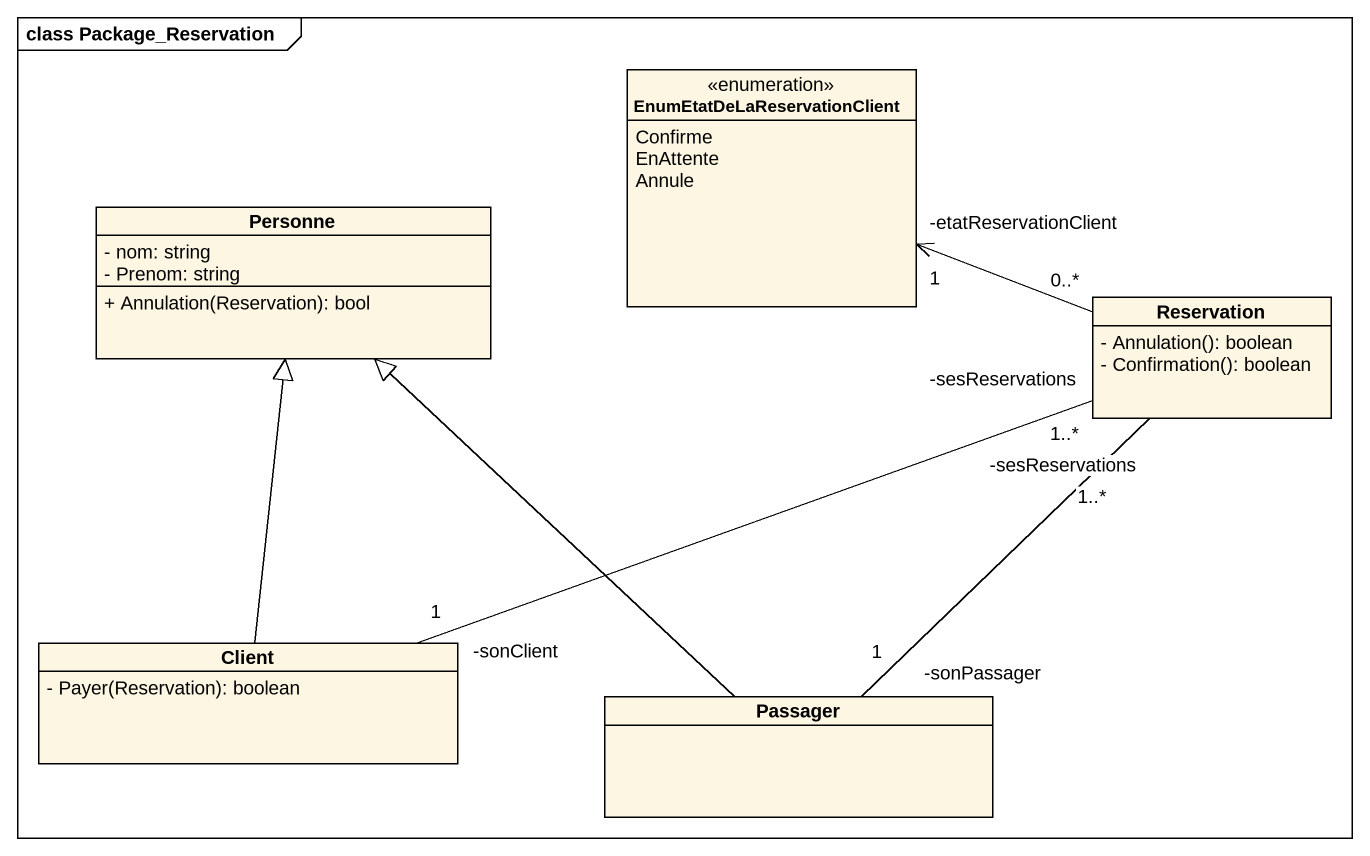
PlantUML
@startuml
mainframe class Package_Reservation
hide circle
hide empty members
skinparam classAttributeIconSize 0
enum "EnumEtatDeLaReservationClient" as EnumEtatDeLaReservationClien {
  Confirme
  EnAttente
  Annule
}
class Personne {
  - nom: string
  - Prenom: string
  + Annulation(Reservation): bool
}
class Reservation {
  - Annulation(): boolean
  - Confirmation(): boolean
}
class Client {
  - Payer(Reservation): boolean
}
class Passager
Reservation "0..*" -left-> "-etatReservationClient\n1" EnumEtatDeLaReservationClien
Client -up-|> Personne
Client "-sonClient\n1" -right- "-sesReservations\n1..*" Reservation
Passager -up-|> Personne
Passager "-sonPassager\n1" -up- "-sesReservations\n1..*" Reservation
@enduml
